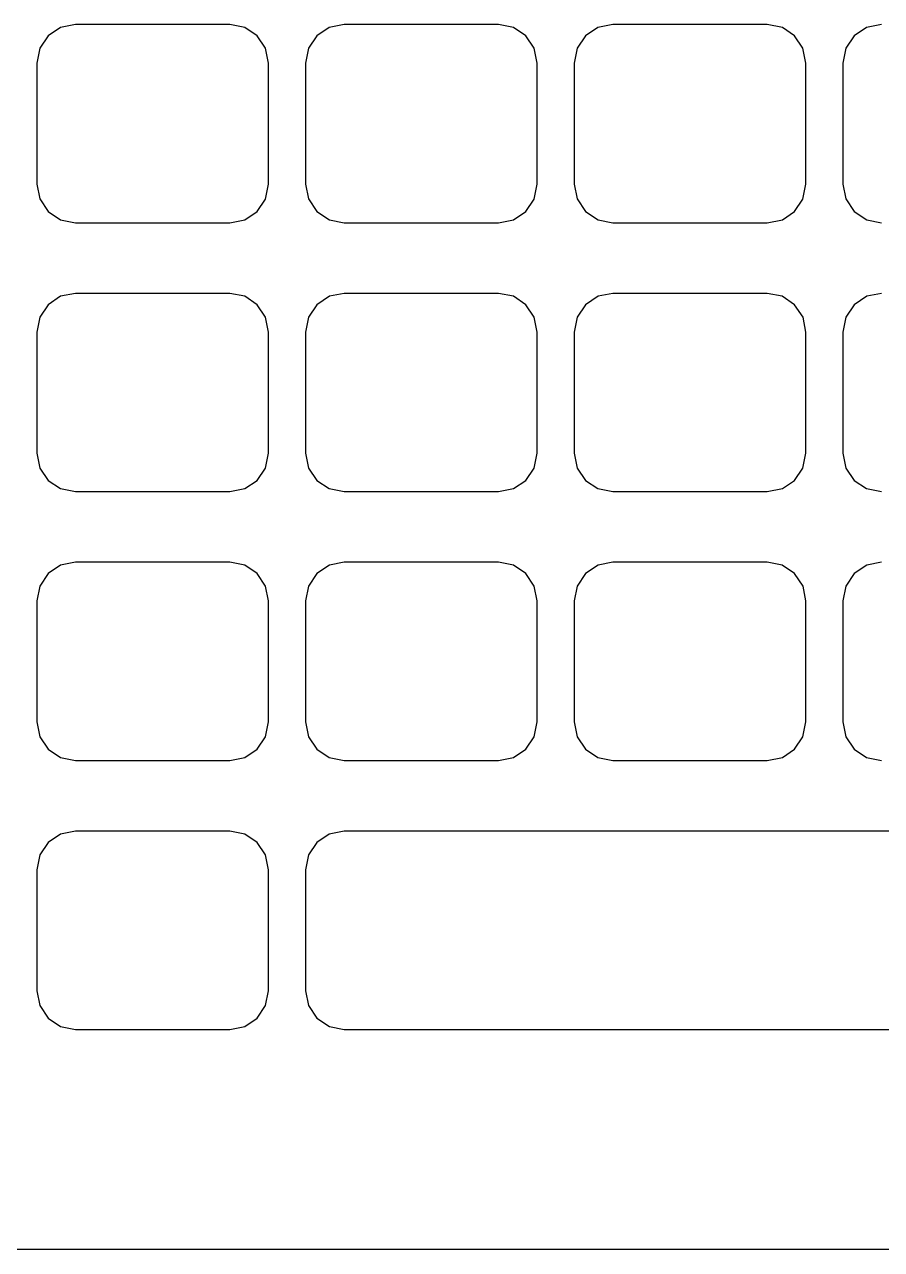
# Model space of a CAD drawing. Extents: x 0 to 148, y 0 to 81.
# Drawn here: x 28.32 to 53.83, y 0.13 to 36.58 of the extents above; entities that cross this region are included whole.
import ezdxf

# ---------------------------------------------------------------- set-up
doc = ezdxf.new("R2010")
doc.units = 0

msp = doc.modelspace()

# ---------------------------------------------------------------- linework, layer by layer
at = {"layer": 'Body', "color": 7}
for points in [[(29.83224, 36.581833), (29.384616, 36.491459), (29.019076, 36.245008), (28.772622, 35.879476), (28.682246, 35.431849)], [(29.83224, 36.581833), (29.384616, 36.491459), (29.019076, 36.245008), (28.772622, 35.879476), (28.682246, 35.431849)], [(29.83224, 36.581833), (29.384616, 36.491459), (29.019076, 36.245008), (28.772622, 35.879476), (28.682246, 35.431849)], [(29.83224, 36.581833), (29.384616, 36.491459), (29.019076, 36.245008), (28.772622, 35.879476), (28.682246, 35.431849)], [(34.432259, 36.581645), (29.832224, 36.581645)], [(34.432259, 36.581645), (29.832224, 36.581645)], [(29.832224, 36.581645), (29.832224, 36.581645)], [(34.432259, 36.581645), (29.832224, 36.581645)], [(29.832224, 36.581645), (29.832224, 36.581645)], [(34.432259, 36.581645), (29.832224, 36.581645)], [(35.582229, 35.431849), (35.491853, 35.879476), (35.245397, 36.245011), (34.879857, 36.491462), (34.43223, 36.581833)], [(35.582229, 35.431849), (35.491853, 35.879476), (35.245397, 36.245011), (34.879857, 36.491462), (34.43223, 36.581833)], [(35.582229, 35.431849), (35.491853, 35.879476), (35.245397, 36.245011), (34.879857, 36.491462), (34.43223, 36.581833)], [(35.582229, 35.431849), (35.491853, 35.879476), (35.245397, 36.245011), (34.879857, 36.491462), (34.43223, 36.581833)], [(34.432259, 36.581645), (34.432259, 36.581645)], [(34.432259, 36.581645), (34.432259, 36.581645)], [(37.832222, 36.581833), (37.384595, 36.491459), (37.019058, 36.245008), (36.772602, 35.879476), (36.682225, 35.431849)], [(37.832222, 36.581833), (37.384595, 36.491459), (37.019058, 36.245008), (36.772602, 35.879476), (36.682225, 35.431849)], [(37.832222, 36.581833), (37.384595, 36.491459), (37.019058, 36.245008), (36.772602, 35.879476), (36.682225, 35.431849)], [(37.832222, 36.581833), (37.384595, 36.491459), (37.019058, 36.245008), (36.772602, 35.879476), (36.682225, 35.431849)], [(42.43218, 36.581645), (37.832148, 36.581645)], [(42.43218, 36.581645), (37.832148, 36.581645)], [(37.832148, 36.581645), (37.832148, 36.581645)], [(42.43218, 36.581645), (37.832148, 36.581645)], [(37.832148, 36.581645), (37.832148, 36.581645)], [(42.43218, 36.581645), (37.832148, 36.581645)], [(42.43218, 36.581645), (42.43218, 36.581645)], [(42.43218, 36.581645), (42.43218, 36.581645)], [(43.582209, 35.431849), (43.49183, 35.879476), (43.245376, 36.245011), (42.879839, 36.491462), (42.432209, 36.581833)], [(43.582209, 35.431849), (43.49183, 35.879476), (43.245376, 36.245011), (42.879839, 36.491462), (42.432209, 36.581833)], [(43.582209, 35.431849), (43.49183, 35.879476), (43.245376, 36.245011), (42.879839, 36.491462), (42.432209, 36.581833)], [(43.582209, 35.431849), (43.49183, 35.879476), (43.245376, 36.245011), (42.879839, 36.491462), (42.432209, 36.581833)], [(45.832201, 36.581833), (45.384574, 36.491459), (45.019037, 36.245008), (44.772583, 35.879476), (44.682204, 35.431849)], [(45.832201, 36.581833), (45.384574, 36.491459), (45.019037, 36.245008), (44.772583, 35.879476), (44.682204, 35.431849)], [(45.832201, 36.581833), (45.384574, 36.491459), (45.019037, 36.245008), (44.772583, 35.879476), (44.682204, 35.431849)], [(45.832201, 36.581833), (45.384574, 36.491459), (45.019037, 36.245008), (44.772583, 35.879476), (44.682204, 35.431849)], [(50.432101, 36.581645), (45.832334, 36.581645)], [(50.432101, 36.581645), (45.832334, 36.581645)], [(45.832334, 36.581645), (45.832334, 36.581645)], [(50.432101, 36.581645), (45.832334, 36.581645)], [(45.832334, 36.581645), (45.832334, 36.581645)], [(50.432101, 36.581645), (45.832334, 36.581645)], [(50.432101, 36.581645), (50.432101, 36.581645)], [(50.432101, 36.581645), (50.432101, 36.581645)], [(51.582188, 35.431849), (51.491812, 35.879476), (51.245355, 36.245011), (50.879818, 36.491462), (50.432191, 36.581833)], [(51.582188, 35.431849), (51.491812, 35.879476), (51.245355, 36.245011), (50.879818, 36.491462), (50.432191, 36.581833)], [(51.582188, 35.431849), (51.491812, 35.879476), (51.245355, 36.245011), (50.879818, 36.491462), (50.432191, 36.581833)], [(51.582188, 35.431849), (51.491812, 35.879476), (51.245355, 36.245011), (50.879818, 36.491462), (50.432191, 36.581833)], [(53.83218, 36.581833), (53.384554, 36.491459), (53.019016, 36.245008), (52.77256, 35.879476), (52.682186, 35.431849)], [(53.83218, 36.581833), (53.384554, 36.491459), (53.019016, 36.245008), (52.77256, 35.879476), (52.682186, 35.431849)], [(53.83218, 36.581833), (53.384554, 36.491459), (53.019016, 36.245008), (52.77256, 35.879476), (52.682186, 35.431849)], [(53.83218, 36.581833), (53.384554, 36.491459), (53.019016, 36.245008), (52.77256, 35.879476), (52.682186, 35.431849)], [(28.682349, 35.430712), (28.682349, 31.832388)], [(28.682349, 35.430712), (28.682349, 31.832388)], [(28.682349, 35.430712), (28.682349, 31.832388)], [(28.682349, 35.430712), (28.682349, 31.832388)], [(28.682349, 35.430712), (28.682349, 35.430712)], [(28.682349, 35.430712), (28.682349, 35.430712)], [(35.582137, 31.832388), (35.582137, 35.430712)], [(35.582137, 31.832388), (35.582137, 35.430712)], [(35.582137, 35.430712), (35.582137, 35.430712)], [(35.582137, 31.832388), (35.582137, 35.430712)], [(35.582137, 35.430712), (35.582137, 35.430712)], [(35.582137, 31.832388), (35.582137, 35.430712)], [(36.68227, 35.430712), (36.68227, 31.832388)], [(36.68227, 35.430712), (36.68227, 31.832388)], [(36.68227, 35.430712), (36.68227, 31.832388)], [(36.68227, 35.430712), (36.68227, 31.832388)], [(36.68227, 35.430712), (36.68227, 35.430712)], [(36.68227, 35.430712), (36.68227, 35.430712)], [(43.582322, 31.832388), (43.582322, 35.430712)], [(43.582322, 31.832388), (43.582322, 35.430712)], [(43.582322, 35.430712), (43.582322, 35.430712)], [(43.582322, 31.832388), (43.582322, 35.430712)], [(43.582322, 35.430712), (43.582322, 35.430712)], [(43.582322, 31.832388), (43.582322, 35.430712)], [(44.682191, 35.430712), (44.682191, 31.832388)], [(44.682191, 35.430712), (44.682191, 31.832388)], [(44.682191, 35.430712), (44.682191, 31.832388)], [(44.682191, 35.430712), (44.682191, 31.832388)], [(44.682191, 35.430712), (44.682191, 35.430712)], [(44.682191, 35.430712), (44.682191, 35.430712)], [(51.582243, 31.832388), (51.582243, 35.430712)], [(51.582243, 31.832388), (51.582243, 35.430712)], [(51.582243, 35.430712), (51.582243, 35.430712)], [(51.582243, 31.832388), (51.582243, 35.430712)], [(51.582243, 35.430712), (51.582243, 35.430712)], [(51.582243, 31.832388), (51.582243, 35.430712)], [(52.682112, 35.430712), (52.682112, 31.832388)], [(52.682112, 35.430712), (52.682112, 31.832388)], [(52.682112, 35.430712), (52.682112, 31.832388)], [(52.682112, 35.430712), (52.682112, 31.832388)], [(52.682112, 35.430712), (52.682112, 35.430712)], [(52.682112, 35.430712), (52.682112, 35.430712)], [(28.682246, 31.831859), (28.769781, 31.391778), (29.019068, 31.01869), (29.392154, 30.7694), (29.83224, 30.681849)], [(28.682246, 31.831859), (28.769781, 31.391778), (29.019068, 31.01869), (29.392154, 30.7694), (29.83224, 30.681849)], [(28.682246, 31.831859), (28.769781, 31.391778), (29.019068, 31.01869), (29.392154, 30.7694), (29.83224, 30.681849)], [(28.682246, 31.831859), (28.769781, 31.391778), (29.019068, 31.01869), (29.392154, 30.7694), (29.83224, 30.681849)], [(28.682349, 31.832388), (28.682349, 31.832388)], [(28.682349, 31.832388), (28.682349, 31.832388)], [(34.43223, 30.681849), (34.879857, 30.772231), (35.245397, 31.018663), (35.491853, 31.384211), (35.582229, 31.831833)], [(34.43223, 30.681849), (34.879857, 30.772231), (35.245397, 31.018663), (35.491853, 31.384211), (35.582229, 31.831833)], [(34.43223, 30.681849), (34.879857, 30.772231), (35.245397, 31.018663), (35.491853, 31.384211), (35.582229, 31.831833)], [(34.43223, 30.681849), (34.879857, 30.772231), (35.245397, 31.018663), (35.491853, 31.384211), (35.582229, 31.831833)], [(35.582137, 31.832388), (35.582137, 31.832388)], [(35.582137, 31.832388), (35.582137, 31.832388)], [(36.682225, 31.831859), (36.76976, 31.391778), (37.019047, 31.01869), (37.392133, 30.7694), (37.832222, 30.681849)], [(36.682225, 31.831859), (36.76976, 31.391778), (37.019047, 31.01869), (37.392133, 30.7694), (37.832222, 30.681849)], [(36.682225, 31.831859), (36.76976, 31.391778), (37.019047, 31.01869), (37.392133, 30.7694), (37.832222, 30.681849)], [(36.682225, 31.831859), (36.76976, 31.391778), (37.019047, 31.01869), (37.392133, 30.7694), (37.832222, 30.681849)], [(36.68227, 31.832388), (36.68227, 31.832388)], [(36.68227, 31.832388), (36.68227, 31.832388)], [(42.432209, 30.681849), (42.879839, 30.772231), (43.245376, 31.018663), (43.49183, 31.384211), (43.582209, 31.831833)], [(42.432209, 30.681849), (42.879839, 30.772231), (43.245376, 31.018663), (43.49183, 31.384211), (43.582209, 31.831833)], [(42.432209, 30.681849), (42.879839, 30.772231), (43.245376, 31.018663), (43.49183, 31.384211), (43.582209, 31.831833)], [(42.432209, 30.681849), (42.879839, 30.772231), (43.245376, 31.018663), (43.49183, 31.384211), (43.582209, 31.831833)], [(43.582322, 31.832388), (43.582322, 31.832388)], [(43.582322, 31.832388), (43.582322, 31.832388)], [(44.682191, 31.832388), (44.682191, 31.832388)], [(44.682191, 31.832388), (44.682191, 31.832388)], [(44.682204, 31.831859), (44.769739, 31.391778), (45.019027, 31.01869), (45.392112, 30.7694), (45.832201, 30.681849)], [(44.682204, 31.831859), (44.769739, 31.391778), (45.019027, 31.01869), (45.392112, 30.7694), (45.832201, 30.681849)], [(44.682204, 31.831859), (44.769739, 31.391778), (45.019027, 31.01869), (45.392112, 30.7694), (45.832201, 30.681849)], [(44.682204, 31.831859), (44.769739, 31.391778), (45.019027, 31.01869), (45.392112, 30.7694), (45.832201, 30.681849)], [(50.432191, 30.681849), (50.879818, 30.772231), (51.245355, 31.018663), (51.491812, 31.384211), (51.582188, 31.831833)], [(50.432191, 30.681849), (50.879818, 30.772231), (51.245355, 31.018663), (51.491812, 31.384211), (51.582188, 31.831833)], [(50.432191, 30.681849), (50.879818, 30.772231), (51.245355, 31.018663), (51.491812, 31.384211), (51.582188, 31.831833)], [(50.432191, 30.681849), (50.879818, 30.772231), (51.245355, 31.018663), (51.491812, 31.384211), (51.582188, 31.831833)], [(51.582243, 31.832388), (51.582243, 31.832388)], [(51.582243, 31.832388), (51.582243, 31.832388)], [(52.682112, 31.832388), (52.682112, 31.832388)], [(52.682112, 31.832388), (52.682112, 31.832388)], [(52.682186, 31.831859), (52.769721, 31.391778), (53.019006, 31.01869), (53.392094, 30.7694), (53.83218, 30.681849)], [(52.682186, 31.831859), (52.769721, 31.391778), (53.019006, 31.01869), (53.392094, 30.7694), (53.83218, 30.681849)], [(52.682186, 31.831859), (52.769721, 31.391778), (53.019006, 31.01869), (53.392094, 30.7694), (53.83218, 30.681849)], [(52.682186, 31.831859), (52.769721, 31.391778), (53.019006, 31.01869), (53.392094, 30.7694), (53.83218, 30.681849)], [(29.832224, 30.681452), (34.432259, 30.681452)], [(29.832224, 30.681452), (34.432259, 30.681452)], [(29.832224, 30.681452), (29.832224, 30.681452)], [(29.832224, 30.681452), (34.432259, 30.681452)], [(29.832224, 30.681452), (34.432259, 30.681452)], [(29.832224, 30.681452), (29.832224, 30.681452)], [(34.432259, 30.681452), (34.432259, 30.681452)], [(34.432259, 30.681452), (34.432259, 30.681452)], [(37.832148, 30.681452), (42.43218, 30.681452)], [(37.832148, 30.681452), (42.43218, 30.681452)], [(37.832148, 30.681452), (37.832148, 30.681452)], [(37.832148, 30.681452), (42.43218, 30.681452)], [(37.832148, 30.681452), (42.43218, 30.681452)], [(37.832148, 30.681452), (37.832148, 30.681452)], [(42.43218, 30.681452), (42.43218, 30.681452)], [(42.43218, 30.681452), (42.43218, 30.681452)], [(45.832334, 30.681452), (50.432101, 30.681452)], [(45.832334, 30.681452), (50.432101, 30.681452)], [(45.832334, 30.681452), (45.832334, 30.681452)], [(45.832334, 30.681452), (50.432101, 30.681452)], [(45.832334, 30.681452), (50.432101, 30.681452)], [(45.832334, 30.681452), (45.832334, 30.681452)], [(50.432101, 30.681452), (50.432101, 30.681452)], [(50.432101, 30.681452), (50.432101, 30.681452)], [(29.83224, 28.581854), (29.392154, 28.49433), (29.019068, 28.24504), (28.769781, 27.871925), (28.682246, 27.431844)], [(29.83224, 28.581854), (29.392154, 28.49433), (29.019068, 28.24504), (28.769781, 27.871925), (28.682246, 27.431844)], [(29.83224, 28.581854), (29.392154, 28.49433), (29.019068, 28.24504), (28.769781, 27.871925), (28.682246, 27.431844)], [(29.83224, 28.581854), (29.392154, 28.49433), (29.019068, 28.24504), (28.769781, 27.871925), (28.682246, 27.431844)], [(34.432259, 28.580663), (29.832224, 28.580663)], [(34.432259, 28.580663), (29.832224, 28.580663)], [(29.832224, 28.580663), (29.832224, 28.580663)], [(34.432259, 28.580663), (29.832224, 28.580663)], [(29.832224, 28.580663), (29.832224, 28.580663)], [(34.432259, 28.580663), (29.832224, 28.580663)], [(35.582229, 27.431844), (35.494692, 27.871925), (35.245405, 28.24504), (34.872319, 28.49433), (34.43223, 28.581854)], [(35.582229, 27.431844), (35.494692, 27.871925), (35.245405, 28.24504), (34.872319, 28.49433), (34.43223, 28.581854)], [(35.582229, 27.431844), (35.494692, 27.871925), (35.245405, 28.24504), (34.872319, 28.49433), (34.43223, 28.581854)], [(35.582229, 27.431844), (35.494692, 27.871925), (35.245405, 28.24504), (34.872319, 28.49433), (34.43223, 28.581854)], [(34.432259, 28.580663), (34.432259, 28.580663)], [(34.432259, 28.580663), (34.432259, 28.580663)], [(37.832222, 28.581854), (37.392133, 28.49433), (37.019047, 28.24504), (36.76976, 27.871925), (36.682225, 27.431844)], [(37.832222, 28.581854), (37.392133, 28.49433), (37.019047, 28.24504), (36.76976, 27.871925), (36.682225, 27.431844)], [(37.832222, 28.581854), (37.392133, 28.49433), (37.019047, 28.24504), (36.76976, 27.871925), (36.682225, 27.431844)], [(37.832222, 28.581854), (37.392133, 28.49433), (37.019047, 28.24504), (36.76976, 27.871925), (36.682225, 27.431844)], [(42.43218, 28.580663), (37.832148, 28.580663)], [(42.43218, 28.580663), (37.832148, 28.580663)], [(37.832148, 28.580663), (37.832148, 28.580663)], [(42.43218, 28.580663), (37.832148, 28.580663)], [(37.832148, 28.580663), (37.832148, 28.580663)], [(42.43218, 28.580663), (37.832148, 28.580663)], [(42.43218, 28.580663), (42.43218, 28.580663)], [(42.43218, 28.580663), (42.43218, 28.580663)], [(43.582209, 27.431844), (43.494674, 27.871925), (43.245384, 28.24504), (42.872298, 28.49433), (42.432209, 28.581854)], [(43.582209, 27.431844), (43.494674, 27.871925), (43.245384, 28.24504), (42.872298, 28.49433), (42.432209, 28.581854)], [(43.582209, 27.431844), (43.494674, 27.871925), (43.245384, 28.24504), (42.872298, 28.49433), (42.432209, 28.581854)], [(43.582209, 27.431844), (43.494674, 27.871925), (43.245384, 28.24504), (42.872298, 28.49433), (42.432209, 28.581854)], [(45.832201, 28.581854), (45.392112, 28.49433), (45.019027, 28.24504), (44.769739, 27.871925), (44.682204, 27.431844)], [(45.832201, 28.581854), (45.392112, 28.49433), (45.019027, 28.24504), (44.769739, 27.871925), (44.682204, 27.431844)], [(45.832201, 28.581854), (45.392112, 28.49433), (45.019027, 28.24504), (44.769739, 27.871925), (44.682204, 27.431844)], [(45.832201, 28.581854), (45.392112, 28.49433), (45.019027, 28.24504), (44.769739, 27.871925), (44.682204, 27.431844)], [(50.432101, 28.580663), (45.832334, 28.580663)], [(50.432101, 28.580663), (45.832334, 28.580663)], [(45.832334, 28.580663), (45.832334, 28.580663)], [(50.432101, 28.580663), (45.832334, 28.580663)], [(45.832334, 28.580663), (45.832334, 28.580663)], [(50.432101, 28.580663), (45.832334, 28.580663)], [(50.432101, 28.580663), (50.432101, 28.580663)], [(50.432101, 28.580663), (50.432101, 28.580663)], [(51.582188, 27.431844), (51.494653, 27.871925), (51.245366, 28.24504), (50.872277, 28.49433), (50.432191, 28.581854)], [(51.582188, 27.431844), (51.494653, 27.871925), (51.245366, 28.24504), (50.872277, 28.49433), (50.432191, 28.581854)], [(51.582188, 27.431844), (51.494653, 27.871925), (51.245366, 28.24504), (50.872277, 28.49433), (50.432191, 28.581854)], [(51.582188, 27.431844), (51.494653, 27.871925), (51.245366, 28.24504), (50.872277, 28.49433), (50.432191, 28.581854)], [(53.83218, 28.581854), (53.392094, 28.49433), (53.019006, 28.24504), (52.769721, 27.871925), (52.682186, 27.431844)], [(53.83218, 28.581854), (53.392094, 28.49433), (53.019006, 28.24504), (52.769721, 27.871925), (52.682186, 27.431844)], [(53.83218, 28.581854), (53.392094, 28.49433), (53.019006, 28.24504), (52.769721, 27.871925), (52.682186, 27.431844)], [(53.83218, 28.581854), (53.392094, 28.49433), (53.019006, 28.24504), (52.769721, 27.871925), (52.682186, 27.431844)], [(28.682349, 27.432373), (28.682349, 23.831398)], [(28.682349, 27.432373), (28.682349, 23.831398)], [(28.682349, 27.432373), (28.682349, 23.831398)], [(28.682349, 27.432373), (28.682349, 23.831398)], [(28.682349, 27.432373), (28.682349, 27.432373)], [(28.682349, 27.432373), (28.682349, 27.432373)], [(35.582137, 23.831398), (35.582137, 27.432373)], [(35.582137, 23.831398), (35.582137, 27.432373)], [(35.582137, 27.432373), (35.582137, 27.432373)], [(35.582137, 23.831398), (35.582137, 27.432373)], [(35.582137, 27.432373), (35.582137, 27.432373)], [(35.582137, 23.831398), (35.582137, 27.432373)], [(36.68227, 27.432373), (36.68227, 23.831398)], [(36.68227, 27.432373), (36.68227, 23.831398)], [(36.68227, 27.432373), (36.68227, 23.831398)], [(36.68227, 27.432373), (36.68227, 23.831398)], [(36.68227, 27.432373), (36.68227, 27.432373)], [(36.68227, 27.432373), (36.68227, 27.432373)], [(43.582322, 23.831398), (43.582322, 27.432373)], [(43.582322, 23.831398), (43.582322, 27.432373)], [(43.582322, 27.432373), (43.582322, 27.432373)], [(43.582322, 23.831398), (43.582322, 27.432373)], [(43.582322, 27.432373), (43.582322, 27.432373)], [(43.582322, 23.831398), (43.582322, 27.432373)], [(44.682191, 27.432373), (44.682191, 23.831398)], [(44.682191, 27.432373), (44.682191, 23.831398)], [(44.682191, 27.432373), (44.682191, 23.831398)], [(44.682191, 27.432373), (44.682191, 23.831398)], [(44.682191, 27.432373), (44.682191, 27.432373)], [(44.682191, 27.432373), (44.682191, 27.432373)], [(51.582243, 23.831398), (51.582243, 27.432373)], [(51.582243, 23.831398), (51.582243, 27.432373)], [(51.582243, 27.432373), (51.582243, 27.432373)], [(51.582243, 23.831398), (51.582243, 27.432373)], [(51.582243, 27.432373), (51.582243, 27.432373)], [(51.582243, 23.831398), (51.582243, 27.432373)], [(52.682112, 27.432373), (52.682112, 23.831398)], [(52.682112, 27.432373), (52.682112, 23.831398)], [(52.682112, 27.432373), (52.682112, 23.831398)], [(52.682112, 27.432373), (52.682112, 23.831398)], [(52.682112, 27.432373), (52.682112, 27.432373)], [(52.682112, 27.432373), (52.682112, 27.432373)], [(28.682246, 23.831848), (28.772622, 23.384227), (29.019076, 23.018705), (29.384616, 22.772246), (29.83224, 22.681865)], [(28.682246, 23.831848), (28.772622, 23.384227), (29.019076, 23.018705), (29.384616, 22.772246), (29.83224, 22.681865)], [(28.682246, 23.831848), (28.772622, 23.384227), (29.019076, 23.018705), (29.384616, 22.772246), (29.83224, 22.681865)], [(28.682246, 23.831848), (28.772622, 23.384227), (29.019076, 23.018705), (29.384616, 22.772246), (29.83224, 22.681865)], [(28.682349, 23.831398), (28.682349, 23.831398)], [(28.682349, 23.831398), (28.682349, 23.831398)], [(34.43223, 22.681865), (34.879857, 22.772246), (35.245397, 23.018705), (35.491853, 23.384227), (35.582229, 23.831848)], [(34.43223, 22.681865), (34.879857, 22.772246), (35.245397, 23.018705), (35.491853, 23.384227), (35.582229, 23.831848)], [(34.43223, 22.681865), (34.879857, 22.772246), (35.245397, 23.018705), (35.491853, 23.384227), (35.582229, 23.831848)], [(34.43223, 22.681865), (34.879857, 22.772246), (35.245397, 23.018705), (35.491853, 23.384227), (35.582229, 23.831848)], [(35.582137, 23.831398), (35.582137, 23.831398)], [(35.582137, 23.831398), (35.582137, 23.831398)], [(36.682225, 23.831848), (36.772602, 23.384227), (37.019058, 23.018705), (37.384595, 22.772246), (37.832222, 22.681865)], [(36.682225, 23.831848), (36.772602, 23.384227), (37.019058, 23.018705), (37.384595, 22.772246), (37.832222, 22.681865)], [(36.682225, 23.831848), (36.772602, 23.384227), (37.019058, 23.018705), (37.384595, 22.772246), (37.832222, 22.681865)], [(36.682225, 23.831848), (36.772602, 23.384227), (37.019058, 23.018705), (37.384595, 22.772246), (37.832222, 22.681865)], [(36.68227, 23.831398), (36.68227, 23.831398)], [(36.68227, 23.831398), (36.68227, 23.831398)], [(42.432209, 22.681865), (42.879839, 22.772246), (43.245376, 23.018705), (43.49183, 23.384227), (43.582209, 23.831848)], [(42.432209, 22.681865), (42.879839, 22.772246), (43.245376, 23.018705), (43.49183, 23.384227), (43.582209, 23.831848)], [(42.432209, 22.681865), (42.879839, 22.772246), (43.245376, 23.018705), (43.49183, 23.384227), (43.582209, 23.831848)], [(42.432209, 22.681865), (42.879839, 22.772246), (43.245376, 23.018705), (43.49183, 23.384227), (43.582209, 23.831848)], [(43.582322, 23.831398), (43.582322, 23.831398)], [(43.582322, 23.831398), (43.582322, 23.831398)], [(44.682191, 23.831398), (44.682191, 23.831398)], [(44.682191, 23.831398), (44.682191, 23.831398)], [(44.682204, 23.831848), (44.772583, 23.384227), (45.019037, 23.018705), (45.384574, 22.772246), (45.832201, 22.681865)], [(44.682204, 23.831848), (44.772583, 23.384227), (45.019037, 23.018705), (45.384574, 22.772246), (45.832201, 22.681865)], [(44.682204, 23.831848), (44.772583, 23.384227), (45.019037, 23.018705), (45.384574, 22.772246), (45.832201, 22.681865)], [(44.682204, 23.831848), (44.772583, 23.384227), (45.019037, 23.018705), (45.384574, 22.772246), (45.832201, 22.681865)], [(50.432191, 22.681865), (50.879818, 22.772246), (51.245355, 23.018705), (51.491812, 23.384227), (51.582188, 23.831848)], [(50.432191, 22.681865), (50.879818, 22.772246), (51.245355, 23.018705), (51.491812, 23.384227), (51.582188, 23.831848)], [(50.432191, 22.681865), (50.879818, 22.772246), (51.245355, 23.018705), (51.491812, 23.384227), (51.582188, 23.831848)], [(50.432191, 22.681865), (50.879818, 22.772246), (51.245355, 23.018705), (51.491812, 23.384227), (51.582188, 23.831848)], [(51.582243, 23.831398), (51.582243, 23.831398)], [(51.582243, 23.831398), (51.582243, 23.831398)], [(52.682112, 23.831398), (52.682112, 23.831398)], [(52.682112, 23.831398), (52.682112, 23.831398)], [(52.682186, 23.831848), (52.77256, 23.384227), (53.019016, 23.018705), (53.384554, 22.772246), (53.83218, 22.681865)], [(52.682186, 23.831848), (52.77256, 23.384227), (53.019016, 23.018705), (53.384554, 22.772246), (53.83218, 22.681865)], [(52.682186, 23.831848), (52.77256, 23.384227), (53.019016, 23.018705), (53.384554, 22.772246), (53.83218, 22.681865)], [(52.682186, 23.831848), (52.77256, 23.384227), (53.019016, 23.018705), (53.384554, 22.772246), (53.83218, 22.681865)], [(29.832224, 22.683108), (34.432259, 22.683108)], [(29.832224, 22.683108), (34.432259, 22.683108)], [(29.832224, 22.683108), (29.832224, 22.683108)], [(29.832224, 22.683108), (34.432259, 22.683108)], [(29.832224, 22.683108), (34.432259, 22.683108)], [(29.832224, 22.683108), (29.832224, 22.683108)], [(34.432259, 22.683108), (34.432259, 22.683108)], [(34.432259, 22.683108), (34.432259, 22.683108)], [(37.832148, 22.683108), (42.43218, 22.683108)], [(37.832148, 22.683108), (42.43218, 22.683108)], [(37.832148, 22.683108), (37.832148, 22.683108)], [(37.832148, 22.683108), (42.43218, 22.683108)], [(37.832148, 22.683108), (42.43218, 22.683108)], [(37.832148, 22.683108), (37.832148, 22.683108)], [(42.43218, 22.683108), (42.43218, 22.683108)], [(42.43218, 22.683108), (42.43218, 22.683108)], [(45.832334, 22.683108), (50.432101, 22.683108)], [(45.832334, 22.683108), (50.432101, 22.683108)], [(45.832334, 22.683108), (45.832334, 22.683108)], [(45.832334, 22.683108), (50.432101, 22.683108)], [(45.832334, 22.683108), (50.432101, 22.683108)], [(45.832334, 22.683108), (45.832334, 22.683108)], [(50.432101, 22.683108), (50.432101, 22.683108)], [(50.432101, 22.683108), (50.432101, 22.683108)], [(29.83224, 20.581896), (29.392154, 20.494345), (29.019068, 20.245055), (28.769781, 19.871967), (28.682246, 19.431886)], [(29.83224, 20.581896), (29.392154, 20.494345), (29.019068, 20.245055), (28.769781, 19.871967), (28.682246, 19.431886)], [(29.83224, 20.581896), (29.392154, 20.494345), (29.019068, 20.245055), (28.769781, 19.871967), (28.682246, 19.431886)], [(29.83224, 20.581896), (29.392154, 20.494345), (29.019068, 20.245055), (28.769781, 19.871967), (28.682246, 19.431886)], [(34.432259, 20.582319), (29.832224, 20.582319)], [(34.432259, 20.582319), (29.832224, 20.582319)], [(29.832224, 20.582319), (29.832224, 20.582319)], [(34.432259, 20.582319), (29.832224, 20.582319)], [(29.832224, 20.582319), (29.832224, 20.582319)], [(34.432259, 20.582319), (29.832224, 20.582319)], [(35.582229, 19.431886), (35.494692, 19.871967), (35.245405, 20.245055), (34.872319, 20.494345), (34.43223, 20.581896)], [(35.582229, 19.431886), (35.494692, 19.871967), (35.245405, 20.245055), (34.872319, 20.494345), (34.43223, 20.581896)], [(35.582229, 19.431886), (35.494692, 19.871967), (35.245405, 20.245055), (34.872319, 20.494345), (34.43223, 20.581896)], [(35.582229, 19.431886), (35.494692, 19.871967), (35.245405, 20.245055), (34.872319, 20.494345), (34.43223, 20.581896)], [(34.432259, 20.582319), (34.432259, 20.582319)], [(34.432259, 20.582319), (34.432259, 20.582319)], [(37.832222, 20.581896), (37.392133, 20.494345), (37.019047, 20.245055), (36.76976, 19.871967), (36.682225, 19.431886)], [(37.832222, 20.581896), (37.392133, 20.494345), (37.019047, 20.245055), (36.76976, 19.871967), (36.682225, 19.431886)], [(37.832222, 20.581896), (37.392133, 20.494345), (37.019047, 20.245055), (36.76976, 19.871967), (36.682225, 19.431886)], [(37.832222, 20.581896), (37.392133, 20.494345), (37.019047, 20.245055), (36.76976, 19.871967), (36.682225, 19.431886)], [(42.43218, 20.582319), (37.832148, 20.582319)], [(42.43218, 20.582319), (37.832148, 20.582319)], [(37.832148, 20.582319), (37.832148, 20.582319)], [(42.43218, 20.582319), (37.832148, 20.582319)], [(37.832148, 20.582319), (37.832148, 20.582319)], [(42.43218, 20.582319), (37.832148, 20.582319)], [(42.43218, 20.582319), (42.43218, 20.582319)], [(42.43218, 20.582319), (42.43218, 20.582319)], [(43.582209, 19.431886), (43.494674, 19.871967), (43.245384, 20.245055), (42.872298, 20.494345), (42.432209, 20.581896)], [(43.582209, 19.431886), (43.494674, 19.871967), (43.245384, 20.245055), (42.872298, 20.494345), (42.432209, 20.581896)], [(43.582209, 19.431886), (43.494674, 19.871967), (43.245384, 20.245055), (42.872298, 20.494345), (42.432209, 20.581896)], [(43.582209, 19.431886), (43.494674, 19.871967), (43.245384, 20.245055), (42.872298, 20.494345), (42.432209, 20.581896)], [(45.832201, 20.581896), (45.392112, 20.494345), (45.019027, 20.245055), (44.769739, 19.871967), (44.682204, 19.431886)], [(45.832201, 20.581896), (45.392112, 20.494345), (45.019027, 20.245055), (44.769739, 19.871967), (44.682204, 19.431886)], [(45.832201, 20.581896), (45.392112, 20.494345), (45.019027, 20.245055), (44.769739, 19.871967), (44.682204, 19.431886)], [(45.832201, 20.581896), (45.392112, 20.494345), (45.019027, 20.245055), (44.769739, 19.871967), (44.682204, 19.431886)], [(50.432101, 20.582319), (45.832334, 20.582319)], [(50.432101, 20.582319), (45.832334, 20.582319)], [(45.832334, 20.582319), (45.832334, 20.582319)], [(50.432101, 20.582319), (45.832334, 20.582319)], [(45.832334, 20.582319), (45.832334, 20.582319)], [(50.432101, 20.582319), (45.832334, 20.582319)], [(50.432101, 20.582319), (50.432101, 20.582319)], [(50.432101, 20.582319), (50.432101, 20.582319)], [(51.582188, 19.431886), (51.494653, 19.871967), (51.245366, 20.245055), (50.872277, 20.494345), (50.432191, 20.581896)], [(51.582188, 19.431886), (51.494653, 19.871967), (51.245366, 20.245055), (50.872277, 20.494345), (50.432191, 20.581896)], [(51.582188, 19.431886), (51.494653, 19.871967), (51.245366, 20.245055), (50.872277, 20.494345), (50.432191, 20.581896)], [(51.582188, 19.431886), (51.494653, 19.871967), (51.245366, 20.245055), (50.872277, 20.494345), (50.432191, 20.581896)], [(53.83218, 20.581896), (53.392094, 20.494345), (53.019006, 20.245055), (52.769721, 19.871967), (52.682186, 19.431886)], [(53.83218, 20.581896), (53.392094, 20.494345), (53.019006, 20.245055), (52.769721, 19.871967), (52.682186, 19.431886)], [(53.83218, 20.581896), (53.392094, 20.494345), (53.019006, 20.245055), (52.769721, 19.871967), (52.682186, 19.431886)], [(53.83218, 20.581896), (53.392094, 20.494345), (53.019006, 20.245055), (52.769721, 19.871967), (52.682186, 19.431886)], [(28.682349, 19.431409), (28.682349, 15.833081)], [(28.682349, 19.431409), (28.682349, 15.833081)], [(28.682349, 19.431409), (28.682349, 15.833081)], [(28.682349, 19.431409), (28.682349, 15.833081)], [(28.682349, 19.431409), (28.682349, 19.431409)], [(28.682349, 19.431409), (28.682349, 19.431409)], [(35.582137, 15.833081), (35.582137, 19.431409)], [(35.582137, 15.833081), (35.582137, 19.431409)], [(35.582137, 19.431409), (35.582137, 19.431409)], [(35.582137, 15.833081), (35.582137, 19.431409)], [(35.582137, 19.431409), (35.582137, 19.431409)], [(35.582137, 15.833081), (35.582137, 19.431409)], [(36.68227, 19.431409), (36.68227, 15.833081)], [(36.68227, 19.431409), (36.68227, 15.833081)], [(36.68227, 19.431409), (36.68227, 15.833081)], [(36.68227, 19.431409), (36.68227, 15.833081)], [(36.68227, 19.431409), (36.68227, 19.431409)], [(36.68227, 19.431409), (36.68227, 19.431409)], [(43.582322, 15.833081), (43.582322, 19.431409)], [(43.582322, 15.833081), (43.582322, 19.431409)], [(43.582322, 19.431409), (43.582322, 19.431409)], [(43.582322, 15.833081), (43.582322, 19.431409)], [(43.582322, 19.431409), (43.582322, 19.431409)], [(43.582322, 15.833081), (43.582322, 19.431409)], [(44.682191, 19.431409), (44.682191, 15.833081)], [(44.682191, 19.431409), (44.682191, 15.833081)], [(44.682191, 19.431409), (44.682191, 15.833081)], [(44.682191, 19.431409), (44.682191, 15.833081)], [(44.682191, 19.431409), (44.682191, 19.431409)], [(44.682191, 19.431409), (44.682191, 19.431409)], [(51.582243, 15.833081), (51.582243, 19.431409)], [(51.582243, 15.833081), (51.582243, 19.431409)], [(51.582243, 19.431409), (51.582243, 19.431409)], [(51.582243, 15.833081), (51.582243, 19.431409)], [(51.582243, 19.431409), (51.582243, 19.431409)], [(51.582243, 15.833081), (51.582243, 19.431409)], [(52.682112, 19.431409), (52.682112, 15.833081)], [(52.682112, 19.431409), (52.682112, 15.833081)], [(52.682112, 19.431409), (52.682112, 15.833081)], [(52.682112, 19.431409), (52.682112, 15.833081)], [(52.682112, 19.431409), (52.682112, 19.431409)], [(52.682112, 19.431409), (52.682112, 19.431409)], [(28.682246, 15.83189), (28.772622, 15.384269), (29.019076, 15.018721), (29.384616, 14.772262), (29.83224, 14.681907)], [(28.682246, 15.83189), (28.772622, 15.384269), (29.019076, 15.018721), (29.384616, 14.772262), (29.83224, 14.681907)], [(28.682246, 15.83189), (28.772622, 15.384269), (29.019076, 15.018721), (29.384616, 14.772262), (29.83224, 14.681907)], [(28.682246, 15.83189), (28.772622, 15.384269), (29.019076, 15.018721), (29.384616, 14.772262), (29.83224, 14.681907)], [(28.682349, 15.833081), (28.682349, 15.833081)], [(28.682349, 15.833081), (28.682349, 15.833081)], [(34.43223, 14.681907), (34.879857, 14.772262), (35.245397, 15.018721), (35.491853, 15.384269), (35.582229, 15.83189)], [(34.43223, 14.681907), (34.879857, 14.772262), (35.245397, 15.018721), (35.491853, 15.384269), (35.582229, 15.83189)], [(34.43223, 14.681907), (34.879857, 14.772262), (35.245397, 15.018721), (35.491853, 15.384269), (35.582229, 15.83189)], [(34.43223, 14.681907), (34.879857, 14.772262), (35.245397, 15.018721), (35.491853, 15.384269), (35.582229, 15.83189)], [(35.582137, 15.833081), (35.582137, 15.833081)], [(35.582137, 15.833081), (35.582137, 15.833081)], [(36.682225, 15.83189), (36.772602, 15.384269), (37.019058, 15.018721), (37.384595, 14.772262), (37.832222, 14.681907)], [(36.682225, 15.83189), (36.772602, 15.384269), (37.019058, 15.018721), (37.384595, 14.772262), (37.832222, 14.681907)], [(36.682225, 15.83189), (36.772602, 15.384269), (37.019058, 15.018721), (37.384595, 14.772262), (37.832222, 14.681907)], [(36.682225, 15.83189), (36.772602, 15.384269), (37.019058, 15.018721), (37.384595, 14.772262), (37.832222, 14.681907)], [(36.68227, 15.833081), (36.68227, 15.833081)], [(36.68227, 15.833081), (36.68227, 15.833081)], [(42.432209, 14.681907), (42.879839, 14.772262), (43.245376, 15.018721), (43.49183, 15.384269), (43.582209, 15.83189)], [(42.432209, 14.681907), (42.879839, 14.772262), (43.245376, 15.018721), (43.49183, 15.384269), (43.582209, 15.83189)], [(42.432209, 14.681907), (42.879839, 14.772262), (43.245376, 15.018721), (43.49183, 15.384269), (43.582209, 15.83189)], [(42.432209, 14.681907), (42.879839, 14.772262), (43.245376, 15.018721), (43.49183, 15.384269), (43.582209, 15.83189)], [(43.582322, 15.833081), (43.582322, 15.833081)], [(43.582322, 15.833081), (43.582322, 15.833081)], [(44.682191, 15.833081), (44.682191, 15.833081)], [(44.682191, 15.833081), (44.682191, 15.833081)], [(44.682204, 15.83189), (44.772583, 15.384269), (45.019037, 15.018721), (45.384574, 14.772262), (45.832201, 14.681907)], [(44.682204, 15.83189), (44.772583, 15.384269), (45.019037, 15.018721), (45.384574, 14.772262), (45.832201, 14.681907)], [(44.682204, 15.83189), (44.772583, 15.384269), (45.019037, 15.018721), (45.384574, 14.772262), (45.832201, 14.681907)], [(44.682204, 15.83189), (44.772583, 15.384269), (45.019037, 15.018721), (45.384574, 14.772262), (45.832201, 14.681907)], [(50.432191, 14.681907), (50.879818, 14.772262), (51.245355, 15.018721), (51.491812, 15.384269), (51.582188, 15.83189)], [(50.432191, 14.681907), (50.879818, 14.772262), (51.245355, 15.018721), (51.491812, 15.384269), (51.582188, 15.83189)], [(50.432191, 14.681907), (50.879818, 14.772262), (51.245355, 15.018721), (51.491812, 15.384269), (51.582188, 15.83189)], [(50.432191, 14.681907), (50.879818, 14.772262), (51.245355, 15.018721), (51.491812, 15.384269), (51.582188, 15.83189)], [(51.582243, 15.833081), (51.582243, 15.833081)], [(51.582243, 15.833081), (51.582243, 15.833081)], [(52.682112, 15.833081), (52.682112, 15.833081)], [(52.682112, 15.833081), (52.682112, 15.833081)], [(52.682186, 15.83189), (52.77256, 15.384269), (53.019016, 15.018721), (53.384554, 14.772262), (53.83218, 14.681907)], [(52.682186, 15.83189), (52.77256, 15.384269), (53.019016, 15.018721), (53.384554, 14.772262), (53.83218, 14.681907)], [(52.682186, 15.83189), (52.77256, 15.384269), (53.019016, 15.018721), (53.384554, 14.772262), (53.83218, 14.681907)], [(52.682186, 15.83189), (52.77256, 15.384269), (53.019016, 15.018721), (53.384554, 14.772262), (53.83218, 14.681907)], [(29.832224, 14.682145), (34.432259, 14.682145)], [(29.832224, 14.682145), (34.432259, 14.682145)], [(29.832224, 14.682145), (29.832224, 14.682145)], [(29.832224, 14.682145), (34.432259, 14.682145)], [(29.832224, 14.682145), (34.432259, 14.682145)], [(29.832224, 14.682145), (29.832224, 14.682145)], [(34.432259, 14.682145), (34.432259, 14.682145)], [(34.432259, 14.682145), (34.432259, 14.682145)], [(37.832148, 14.682145), (42.43218, 14.682145)], [(37.832148, 14.682145), (42.43218, 14.682145)], [(37.832148, 14.682145), (37.832148, 14.682145)], [(37.832148, 14.682145), (42.43218, 14.682145)], [(37.832148, 14.682145), (42.43218, 14.682145)], [(37.832148, 14.682145), (37.832148, 14.682145)], [(42.43218, 14.682145), (42.43218, 14.682145)], [(42.43218, 14.682145), (42.43218, 14.682145)], [(45.832334, 14.682145), (50.432101, 14.682145)], [(45.832334, 14.682145), (50.432101, 14.682145)], [(45.832334, 14.682145), (45.832334, 14.682145)], [(45.832334, 14.682145), (50.432101, 14.682145)], [(45.832334, 14.682145), (50.432101, 14.682145)], [(45.832334, 14.682145), (45.832334, 14.682145)], [(50.432101, 14.682145), (50.432101, 14.682145)], [(50.432101, 14.682145), (50.432101, 14.682145)], [(29.83224, 12.581885), (29.384616, 12.491503), (29.019076, 12.245071), (28.772622, 11.879523), (28.682246, 11.431901)], [(29.83224, 12.581885), (29.384616, 12.491503), (29.019076, 12.245071), (28.772622, 11.879523), (28.682246, 11.431901)], [(29.83224, 12.581885), (29.384616, 12.491503), (29.019076, 12.245071), (28.772622, 11.879523), (28.682246, 11.431901)], [(29.83224, 12.581885), (29.384616, 12.491503), (29.019076, 12.245071), (28.772622, 11.879523), (28.682246, 11.431901)], [(34.432259, 12.581356), (29.832224, 12.581356)], [(34.432259, 12.581356), (29.832224, 12.581356)], [(29.832224, 12.581356), (29.832224, 12.581356)], [(34.432259, 12.581356), (29.832224, 12.581356)], [(29.832224, 12.581356), (29.832224, 12.581356)], [(34.432259, 12.581356), (29.832224, 12.581356)], [(35.582229, 11.431901), (35.491853, 11.879523), (35.245397, 12.245071), (34.879857, 12.491503), (34.43223, 12.581885)], [(35.582229, 11.431901), (35.491853, 11.879523), (35.245397, 12.245071), (34.879857, 12.491503), (34.43223, 12.581885)], [(35.582229, 11.431901), (35.491853, 11.879523), (35.245397, 12.245071), (34.879857, 12.491503), (34.43223, 12.581885)], [(35.582229, 11.431901), (35.491853, 11.879523), (35.245397, 12.245071), (34.879857, 12.491503), (34.43223, 12.581885)], [(34.432259, 12.581356), (34.432259, 12.581356)], [(34.432259, 12.581356), (34.432259, 12.581356)], [(37.832222, 12.581885), (37.384595, 12.491503), (37.019058, 12.245071), (36.772602, 11.879523), (36.682225, 11.431901)], [(37.832222, 12.581885), (37.384595, 12.491503), (37.019058, 12.245071), (36.772602, 11.879523), (36.682225, 11.431901)], [(37.832222, 12.581885), (37.384595, 12.491503), (37.019058, 12.245071), (36.772602, 11.879523), (36.682225, 11.431901)], [(37.832222, 12.581885), (37.384595, 12.491503), (37.019058, 12.245071), (36.772602, 11.879523), (36.682225, 11.431901)], [(74.432131, 12.581356), (37.832148, 12.581356)], [(74.432131, 12.581356), (37.832148, 12.581356)], [(37.832148, 12.581356), (37.832148, 12.581356)], [(74.432131, 12.581356), (37.832148, 12.581356)], [(37.832148, 12.581356), (37.832148, 12.581356)], [(74.432131, 12.581356), (37.832148, 12.581356)], [(28.682349, 11.433065), (28.682349, 7.832091)], [(28.682349, 11.433065), (28.682349, 7.832091)], [(28.682349, 11.433065), (28.682349, 7.832091)], [(28.682349, 11.433065), (28.682349, 7.832091)], [(28.682349, 11.433065), (28.682349, 11.433065)], [(28.682349, 11.433065), (28.682349, 11.433065)], [(35.582137, 7.832091), (35.582137, 11.433065)], [(35.582137, 7.832091), (35.582137, 11.433065)], [(35.582137, 11.433065), (35.582137, 11.433065)], [(35.582137, 7.832091), (35.582137, 11.433065)], [(35.582137, 11.433065), (35.582137, 11.433065)], [(35.582137, 7.832091), (35.582137, 11.433065)], [(36.68227, 11.433065), (36.68227, 7.832091)], [(36.68227, 11.433065), (36.68227, 7.832091)], [(36.68227, 11.433065), (36.68227, 7.832091)], [(36.68227, 11.433065), (36.68227, 7.832091)], [(36.68227, 11.433065), (36.68227, 11.433065)], [(36.68227, 11.433065), (36.68227, 11.433065)], [(28.682246, 7.831906), (28.769781, 7.391825), (29.019068, 7.018736), (29.392154, 6.769446), (29.83224, 6.681896)], [(28.682246, 7.831906), (28.769781, 7.391825), (29.019068, 7.018736), (29.392154, 6.769446), (29.83224, 6.681896)], [(28.682246, 7.831906), (28.769781, 7.391825), (29.019068, 7.018736), (29.392154, 6.769446), (29.83224, 6.681896)], [(28.682246, 7.831906), (28.769781, 7.391825), (29.019068, 7.018736), (29.392154, 6.769446), (29.83224, 6.681896)], [(28.682349, 7.832091), (28.682349, 7.832091)], [(28.682349, 7.832091), (28.682349, 7.832091)], [(34.43223, 6.681896), (34.872319, 6.769446), (35.245405, 7.018736), (35.494692, 7.391825), (35.582229, 7.831906)], [(34.43223, 6.681896), (34.872319, 6.769446), (35.245405, 7.018736), (35.494692, 7.391825), (35.582229, 7.831906)], [(34.43223, 6.681896), (34.872319, 6.769446), (35.245405, 7.018736), (35.494692, 7.391825), (35.582229, 7.831906)], [(34.43223, 6.681896), (34.872319, 6.769446), (35.245405, 7.018736), (35.494692, 7.391825), (35.582229, 7.831906)], [(35.582137, 7.832091), (35.582137, 7.832091)], [(35.582137, 7.832091), (35.582137, 7.832091)], [(36.682225, 7.831906), (36.76976, 7.391825), (37.019047, 7.018736), (37.392133, 6.769446), (37.832222, 6.681896)], [(36.682225, 7.831906), (36.76976, 7.391825), (37.019047, 7.018736), (37.392133, 6.769446), (37.832222, 6.681896)], [(36.682225, 7.831906), (36.76976, 7.391825), (37.019047, 7.018736), (37.392133, 6.769446), (37.832222, 6.681896)], [(36.682225, 7.831906), (36.76976, 7.391825), (37.019047, 7.018736), (37.392133, 6.769446), (37.832222, 6.681896)], [(36.68227, 7.832091), (36.68227, 7.832091)], [(36.68227, 7.832091), (36.68227, 7.832091)], [(29.832224, 6.681155), (34.432259, 6.681155)], [(29.832224, 6.681155), (34.432259, 6.681155)], [(29.832224, 6.681155), (29.832224, 6.681155)], [(29.832224, 6.681155), (34.432259, 6.681155)], [(29.832224, 6.681155), (34.432259, 6.681155)], [(29.832224, 6.681155), (29.832224, 6.681155)], [(34.432259, 6.681155), (34.432259, 6.681155)], [(34.432259, 6.681155), (34.432259, 6.681155)], [(37.832148, 6.681155), (74.432131, 6.681155)], [(37.832148, 6.681155), (74.432131, 6.681155)], [(37.832148, 6.681155), (37.832148, 6.681155)], [(37.832148, 6.681155), (74.432131, 6.681155)], [(37.832148, 6.681155), (74.432131, 6.681155)], [(37.832148, 6.681155), (37.832148, 6.681155)], [(145.132059, 0.132725), (3.132395, 0.132725)], [(145.132059, 0.132725), (3.132395, 0.132725)], [(145.132059, 0.132725), (3.132395, 0.132725)], [(145.132059, 0.132725), (3.132395, 0.132725)]]:
    msp.add_lwpolyline(points, dxfattribs=at)

doc.saveas('drawing.dxf')
